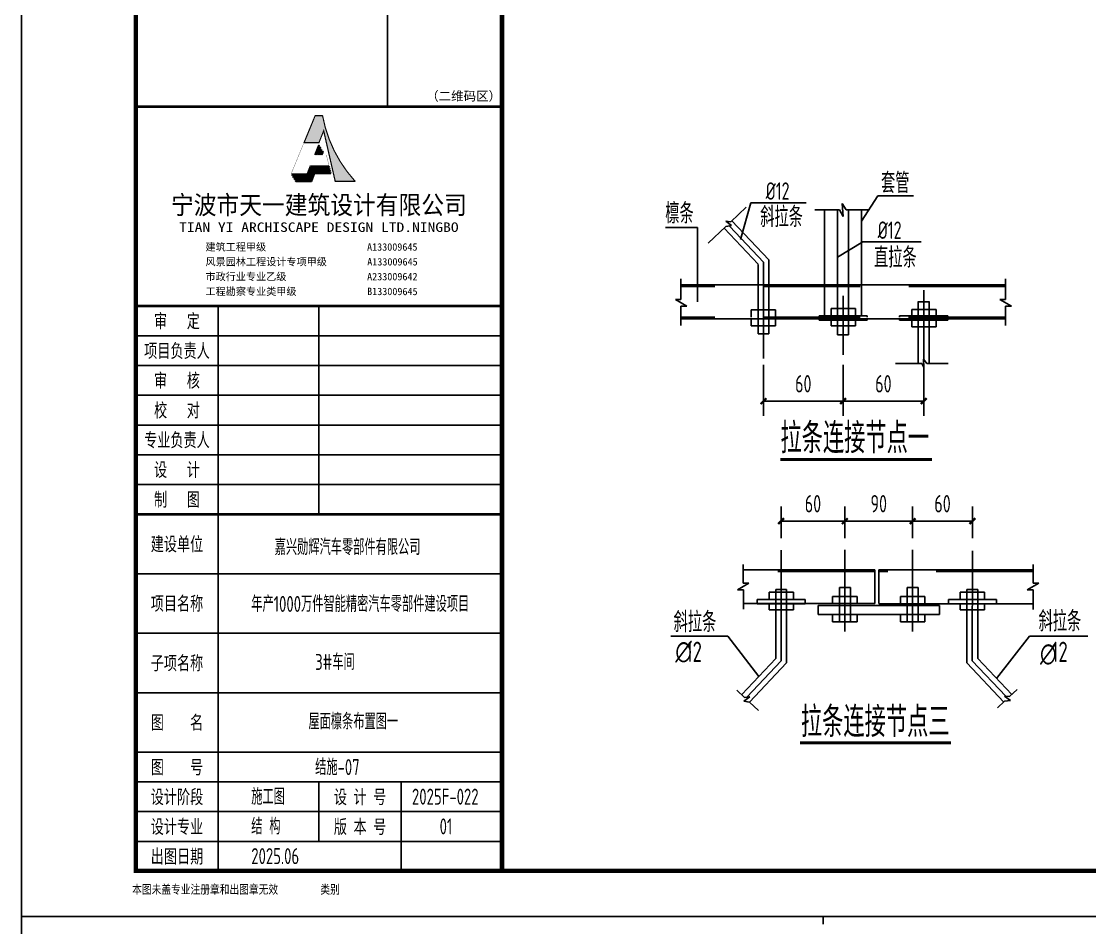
# Model space of a CAD drawing. Extents: x 712773 to 1022356, y -298958 to 209542.
# Drawn here: x 712773 to 747783, y -236320 to -206609 of the extents above; entities that cross this region are included whole.
import ezdxf
from ezdxf.enums import TextEntityAlignment as Align

# ---------------------------------------------------------------- set-up
doc = ezdxf.new("R2010")
doc.units = 0
doc.header["$LTSCALE"] = 500
doc.header["$MEASUREMENT"] = 0
doc.linetypes.add('DASHED2', pattern=[9.525, 6.35, -3.175])
doc.layers.get('0').update_dxf_attribs({"linetype": 'CONTINUOUS'})
for name, color, linetype in [('1', 8, 'CONTINUOUS'), ('7', 1, 'CONTINUOUS'), ('AXIS', 3, 'CONTINUOUS'), ('AXIS_TEXT', 7, 'CONTINUOUS'), ('DIM_SYMB', 3, 'CONTINUOUS'), ('PUB_DIM', 3, 'CONTINUOUS'), ('PUB_TEXT', 7, 'CONTINUOUS'), ('T-TK', 157, 'CONTINUOUS'), ('照明平面标注层', 111, 'CONTINUOUS')]:
    doc.layers.add(name, color=color, linetype=linetype)
doc.styles.add('TK1-TY', font='simhei.ttf')
doc.styles.add('TK2-TY', font='', dxfattribs={"width": 0.8})
doc.styles.add('TSSD_Dimension', font='Tssdeng.shx', dxfattribs={"width": 0.7, "bigfont": 'hztxt.shx'})
doc.styles.add('TSSD_Label', font='Tssdeng.shx', dxfattribs={"width": 0.7, "bigfont": 'hztxt.shx'})
doc.styles.add('TSSD_Rein', font='tssdeng.shx', dxfattribs={"width": 0.7, "bigfont": 'hztxt.shx'})
doc.styles.get('TK2-TY').set_extended_font_data('NSimSun')

# ---------------------------------------------------------------- blocks, each defined once
blk = doc.blocks.new('sbghregsbghsegb')
at = {"layer": 'T-TK'}
for p, q in [((13800, -84100), (13800, -24700)), ((13800, -24700), (118900, -24700)), ((66350, -24700), (66350, -25200))]:
    blk.add_line(p, q, dxfattribs=at)
blk = doc.blocks.new('A1E图框')
at = {"layer": 'T-TK'}
blk.add_hatch(color=252, dxfattribs=at).paths.add_polyline_path([(41408, -66893), (41666, -68022), (42072, -68022, -0.138403), (41372, -66604), (41226, -66604), (40992, -67175), (41295, -67175)])
h = blk.add_hatch(color=252, dxfattribs=at)
h.paths.add_polyline_path([(41131, -67728), (41118, -67705), (41048, -67881), (41061, -67904)])
h.paths.add_polyline_path([(41155, -67770), (41142, -67747), (41072, -67923), (41085, -67946)])
h.paths.add_polyline_path([(41099, -67970), (41112, -67992), (41182, -67817), (41169, -67794)])
h.paths.add_polyline_path([(41206, -67858), (41193, -67836), (41123, -68011), (41136, -68034)])
h.paths.add_polyline_path([(41391, -67397), (41377, -67374), (41345, -67455), (41367, -67455)])
h.paths.add_polyline_path([(41366, -67355), (41353, -67332), (41304, -67455), (41326, -67455)])
h.paths.add_polyline_path([(41339, -67308), (41326, -67285), (41258, -67455), (41281, -67455)])
h.paths.add_polyline_path([(41217, -67455), (41240, -67455), (41315, -67267), (41302, -67244)])
blk.add_lwpolyline([(37300, -70757), (45300, -70757), (45300, -75307), (37300, -75307)], close=True)
for p, q in [((34800, -84100), (34800, -24700)), ((40710, -67881), (40723, -67904)), ((40710, -67881), (41048, -67881)), ((40723, -67904), (41061, -67904)), ((41118, -67705), (41525, -67705)), ((41131, -67728), (41531, -67728)), ((41142, -67747), (41535, -67747)), ((41155, -67770), (41541, -67770)), ((41169, -67794), (41547, -67794)), ((41182, -67817), (41552, -67817)), ((41193, -67836), (41557, -67836)), ((41206, -67858), (41562, -67858)), ((41525, -67705), (41531, -67728)), ((41535, -67747), (41541, -67770)), ((41547, -67794), (41552, -67817)), ((41557, -67836), (41562, -67858)), ((40734, -67923), (40748, -67946)), ((40734, -67923), (41072, -67923)), ((40748, -67946), (41085, -67946)), ((40761, -67970), (40775, -67992)), ((40761, -67970), (41099, -67970)), ((40775, -67992), (41112, -67992)), ((40786, -68011), (40799, -68034)), ((40786, -68011), (41123, -68011)), ((40799, -68034), (41136, -68034)), ((39100, -70757), (39100, -75307)), ((41300, -75307), (41300, -70757)), ((45300, -71407), (37300, -71407)), ((45300, -72057), (37300, -72057)), ((45300, -72707), (37300, -72707)), ((45300, -73357), (37300, -73357)), ((45300, -74007), (37300, -74007)), ((45300, -74657), (37300, -74657)), ((39100, -75307), (39100, -83107)), ((45300, -76607), (37300, -76607)), ((45300, -77907), (37300, -77907)), ((45300, -79207), (37300, -79207)), ((45300, -80507), (37300, -80507)), ((45300, -81157), (37300, -81157)), ((41300, -81157), (41300, -82457)), ((43100, -81157), (43100, -83107)), ((45300, -81807), (37300, -81807)), ((45300, -82457), (37300, -82457)), ((34800, -84100), (118900, -84100))]:
    blk.add_line(p, q, dxfattribs=at)
at = {"layer": 'T-TK', "color": 3}
for p, q in [((41217, -67455), (41302, -67244)), ((41240, -67455), (41315, -67267)), ((41258, -67455), (41326, -67285)), ((41281, -67455), (41339, -67308)), ((41302, -67244), (41315, -67267)), ((41304, -67455), (41353, -67332)), ((41326, -67285), (41339, -67308)), ((41326, -67455), (41366, -67355)), ((41345, -67455), (41377, -67374)), ((41353, -67332), (41366, -67355)), ((41367, -67455), (41391, -67397)), ((41377, -67374), (41391, -67397)), ((41048, -67881), (41118, -67705)), ((41048, -67881), (41061, -67904)), ((41061, -67904), (41131, -67728)), ((41072, -67923), (41142, -67747)), ((41085, -67946), (41155, -67770)), ((41099, -67970), (41169, -67794)), ((41112, -67992), (41182, -67817)), ((41118, -67705), (41131, -67728)), ((41123, -68011), (41193, -67836)), ((41136, -68034), (41206, -67858)), ((41142, -67747), (41155, -67770)), ((41169, -67794), (41182, -67817)), ((41193, -67836), (41206, -67858)), ((41072, -67923), (41085, -67946)), ((41099, -67970), (41112, -67992)), ((41123, -68011), (41136, -68034))]:
    blk.add_line(p, q, dxfattribs=at)
at = {"layer": 'T-TK'}
for points, const_width in [([(37300, -83100), (117900, -83100), (117900, -25700), (37300, -25700)], 100), ([(45300, -83100), (37300, -83100), (37300, -46400), (45300, -46400)], 100), ([(37300, -83100), (45300, -83100), (45300, -55400), (37300, -55400)], 60), ([(45300, -66400), (37300, -66400), (37300, -63900), (45300, -63900)], 60), ([(40697, -67859), (40960, -67222), (41289, -67222), (41196, -67455), (41465, -67455), (41520, -67683), (41105, -67683), (41035, -67859)], 5.66)]:
    blk.add_lwpolyline(points, close=True, dxfattribs=dict(at, const_width=const_width))
blk.add_lwpolyline([(42800, -63900), (45300, -63900), (45300, -66400), (42800, -66400)], close=True, dxfattribs=at)
at = {"layer": 'T-TK', "const_width": 22.5}
blk.add_lwpolyline([(41219, -66592), (41381, -66592, 0.141579), (42098, -68034), (41656, -68034), (41404, -66932), (41303, -67186), (40974, -67186), (41219, -66592)], format="xyb", dxfattribs=at)
at = {"layer": 'T-TK', "const_width": 5.66}
for points in [[(41381, -66592, 0.141579), (42098, -68034), (41656, -68034), (41404, -66932), (41303, -67186), (40974, -67186), (41219, -66592)], [(41372, -66604, 0.138403), (42072, -68022), (41666, -68022), (41408, -66893), (41295, -67175), (40992, -67175), (41226, -66604)]]:
    blk.add_lwpolyline(points, format="xyb", close=True, dxfattribs=at)
at = {"layer": 'T-TK', "const_width": 60}
for points in [[(45300, -70757), (37300, -70757)], [(45300, -75307), (37300, -75307)], [(45300, -75307), (37300, -75307)]]:
    blk.add_lwpolyline(points, dxfattribs=at)
at = {"layer": 'AXIS_TEXT', "style": 'TSSD_Dimension', "width": 0.7}
for s, p in [('嘉兴勋辉汽车零部件有限公司 ', (40335, -76200)), ('年产1000万件智能精密汽车零部件建设项目', (39823, -77442)), ('施工图', (39823, -81654)), ('2025F-022', (43334, -81654)), ('结 构 ', (39823, -82304)), ('01', (43938, -82304)), ('2025.06', (39823, -82954))]:
    blk.add_text(s, height=350, dxfattribs=at).set_placement(p)
at = {"layer": 'T-TK', "style": 'TK1-TY'}
for s, height, p in [('（二维码区）', 200, (43644, -66267)), ('建筑工程甲级                    A133009645', 162, (38823, -69546)), ('风景园林工程设计专项甲级        A133009645', 162, (38823, -69870)), ('市政行业专业乙级                A233009642', 162, (38823, -70194)), ('工程勘察专业类甲级              B133009645', 162, (38823, -70518))]:
    blk.add_text(s, height=height, dxfattribs=at).set_placement(p)
at = {"layer": 'T-TK'}
for s, height, style, width, p in [('宁波市天一建筑设计有限公司', 405, 'TK1-TY', 0.9, (41300, -68547)), ('TIAN YI ARCHISCAPE DESIGN LTD.NINGBO', 207.8, 'TK1-TY', 1.2, (41300, -69033)), ('审   定', 300, 'TK2-TY', 0.7, (38200, -71082)), ('项目负责人', 300, 'TK2-TY', 0.7, (38200, -71732)), ('审   核', 300, 'TK2-TY', 0.7, (38200, -72382)), ('校   对', 300, 'TK2-TY', 0.7, (38200, -73032)), ('专业负责人', 300, 'TK2-TY', 0.7, (38200, -73682)), ('设   计', 300, 'TK2-TY', 0.7, (38200, -74332)), ('制   图', 300, 'TK2-TY', 0.7, (38200, -74982)), ('建设单位', 300, 'TK2-TY', 0.7, (38200, -75957)), ('项目名称', 300, 'TK2-TY', 0.7, (38200, -77257)), ('子项名称', 300, 'TK2-TY', 0.7, (38200, -78557)), ('图    名', 300, 'TK2-TY', 0.7, (38200, -79857)), ('图    号', 300, 'TK2-TY', 0.7, (38200, -80832)), ('设计阶段', 300, 'TK2-TY', 0.7, (38200, -81482)), ('设 计 号', 300, 'TK2-TY', 0.7, (42200, -81483)), ('设计专业', 300, 'TK2-TY', 0.7, (38200, -82132)), ('版 本 号', 300, 'TK2-TY', 0.7, (42200, -82134)), ('出图日期', 300, 'TK2-TY', 0.7, (38200, -82782))]:
    blk.add_text(s, height=height, dxfattribs=dict(at, style=style, width=width)).set_placement(p, align=Align.MIDDLE_CENTER)
at = {"layer": 'T-TK', "style": 'TK2-TY', "width": 0.8}
for s, height, p in [('本图未盖专业注册章和出图章无效', 189.87, (37220, -83601)), ('类别', 189.9, (41332, -83601))]:
    blk.add_text(s, height=height, dxfattribs=at).set_placement(p)
blk = doc.blocks.new('_ArchTick')
at = {"color": 0, "linetype": 'ByBlock', "const_width": 0.4}
blk.add_lwpolyline([(-0.5, -0.5), (0.5, 0.5)], dxfattribs=at)

msp = doc.modelspace()

# ---------------------------------------------------------------- linework, layer by layer
at = {"color": 151, "linetype": 'DASHED2'}
for p, q in [((745029.1, -215304, -1354.3), (734386.3, -215304, -1354.3)), ((745024.9, -216302.8, -1354.3), (734386.3, -216302.8, -1354.3)), ((740738.1, -224648.9), (736431.2, -224648.9)), ((745929.2, -224648.9), (740873.5, -224648.9))]:
    msp.add_line(p, q, dxfattribs=at)
for p, q in [((739702.2, -215602.2, -1354.3), (739702.2, -217546.3, -1354.3)), ((736689.3, -216302.8, -1354.3), (736689.3, -216065.2, -1354.3)), ((736689.3, -216065.2, -1354.3), (737487.5, -216065.2, -1354.3)), ((736689.3, -216358.3, -1354.3), (736689.3, -216595.9, -1354.3)), ((737487.5, -216065.2, -1354.3), (737487.5, -216302.8, -1354.3)), ((737487.5, -216595.9, -1354.3), (737487.5, -216358.3, -1354.3)), ((738915.6, -216302.8, -1354.3), (738915.6, -216260.3, -1354.3)), ((740488.8, -216260.3, -1354.3), (738915.6, -216260.3, -1354.3)), ((738915.6, -216358.3, -1354.3), (738915.6, -216400.8, -1354.3)), ((740107.2, -216022.7, -1354.3), (739309, -216022.7, -1354.3)), ((739309, -216022.7, -1354.3), (739309, -216260.3, -1354.3)), ((739309, -216595.9, -1354.3), (739309, -216358.3, -1354.3)), ((740107.2, -216260.3, -1354.3), (740107.2, -216022.7, -1354.3)), ((740107.2, -216358.3, -1354.3), (740107.2, -216595.9, -1354.3)), ((740488.8, -216302.8, -1354.3), (740488.8, -216260.3, -1354.3)), ((740488.8, -216358.3, -1354.3), (740488.8, -216400.8, -1354.3)), ((741557, -216302.8, -1354.3), (741557, -216260.3, -1354.3)), ((743130.3, -216260.3, -1354.3), (741557, -216260.3, -1354.3)), ((741557, -216358.3, -1354.3), (741557, -216400.8, -1354.3)), ((741951.9, -216053, -1354.3), (741951.9, -216290.6, -1354.3)), ((742750.1, -216053, -1354.3), (741951.9, -216053, -1354.3)), ((742750.1, -216290.6, -1354.3), (742750.1, -216053, -1354.3)), ((743130.3, -216302.8, -1354.3), (743130.3, -216260.3, -1354.3)), ((743130.3, -216358.3, -1354.3), (743130.3, -216400.8, -1354.3)), ((736689.3, -216595.9, -1354.3), (737487.5, -216595.9, -1354.3)), ((740488.8, -216400.8, -1354.3), (738915.6, -216400.8, -1354.3)), ((740107.2, -216595.9, -1354.3), (739309, -216595.9, -1354.3)), ((743130.3, -216400.8, -1354.3), (741557, -216400.8, -1354.3)), ((741951.9, -216626.2, -1354.3), (741951.9, -216388.6, -1354.3)), ((742750.1, -216626.2, -1354.3), (741951.9, -216626.2, -1354.3)), ((742750.1, -216388.6, -1354.3), (742750.1, -216626.2, -1354.3)), ((736916.8, -216850.9, -1354.3), (737271.8, -216850.9, -1354.3)), ((739879.7, -216885.1, -1354.3), (739524.7, -216885.1, -1354.3)), ((737276, -225324.7), (737276, -225562.3)), ((738074.2, -225324.7), (737276, -225324.7)), ((738074.2, -225562.3), (738074.2, -225324.7)), ((739360.7, -225696.5), (739360.7, -225458.9)), ((739360.7, -225458.9), (740158.8, -225458.9)), ((739588.1, -225169.8), (739588.1, -226292.9)), ((739588.1, -225169.8), (739943.1, -225169.8)), ((739943.1, -225169.8), (739943.1, -226292.9)), ((740158.8, -225458.9), (740158.8, -225696.5)), ((742386.3, -225458.9), (741588.1, -225458.9)), ((741588.1, -225458.9), (741588.1, -225696.5)), ((742158.8, -225169.8), (741803.8, -225169.8)), ((741803.8, -225169.8), (741803.8, -226292.9)), ((742158.8, -225169.8), (742158.8, -226292.9)), ((742386.3, -225696.5), (742386.3, -225458.9)), ((743537.4, -225562.3), (743537.4, -225324.7)), ((743537.4, -225324.7), (744335.5, -225324.7)), ((744335.5, -225324.7), (744335.5, -225562.3)), ((738455.8, -225562.3), (736882.6, -225562.3)), ((736882.6, -225604.9), (736882.6, -225562.3)), ((736882.6, -225604.9), (736882.6, -225702.8)), ((738455.8, -225702.8), (736882.6, -225702.8)), ((737276, -225898), (737276, -225698.2)), ((738074.2, -225702.8), (738074.2, -225898)), ((738455.8, -225604.9), (738455.8, -225562.3)), ((738455.8, -225604.9), (738455.8, -225702.8)), ((738880.9, -225758.3), (742866.1, -225758.3)), ((738880.9, -225758.3), (738880.9, -226055.2)), ((742866.1, -225758.3), (740873.5, -225758.3)), ((742866.1, -226055.2), (742866.1, -225758.3)), ((743155.7, -225667.5), (743155.7, -225562.3)), ((743155.7, -225562.3), (744728.9, -225562.3)), ((743155.7, -225660.3), (743155.7, -225702.8)), ((743155.7, -225702.8), (744728.9, -225702.8)), ((743537.4, -225702.8), (743537.4, -225898)), ((744335.5, -225898), (744335.5, -225702.8)), ((744728.9, -225604.9), (744728.9, -225562.3)), ((744728.9, -225604.9), (744728.9, -225702.8)), ((738074.2, -225898), (737276, -225898)), ((742866.1, -226055.2), (738880.9, -226055.2)), ((739360.7, -226055.2), (739360.7, -226292.9)), ((740158.8, -226292.9), (740158.8, -226055.2)), ((741588.1, -226292.9), (741588.1, -226055.2)), ((742386.3, -226055.2), (742386.3, -226292.9)), ((743537.4, -225898), (744335.5, -225898)), ((739360.7, -226292.9), (740158.8, -226292.9)), ((742386.3, -226292.9), (741588.1, -226292.9))]:
    msp.add_line(p, q)
at = {"color": 151, "linetype": 'Continuous'}
msp.add_line((745024.9, -216358.3, -1354.3), (734386.3, -216358.3, -1354.3), dxfattribs=at)
at = {"layer": '1', "lineweight": -2}
for p, q in [((745029.1, -215248.9, -1354.3), (734386.3, -215248.9, -1354.3)), ((740738.1, -224593.4), (736431.2, -224593.4)), ((740738.1, -224593.4), (740738.1, -225698.2)), ((740738.1, -224593.4), (740738.1, -225698.2)), ((740873.5, -224593.4), (740873.5, -225698.2)), ((740873.5, -224593.4), (740873.5, -225698.2)), ((745929.2, -224593.4), (740873.5, -224593.4)), ((740738.1, -225698.2), (736435.4, -225698.2)), ((745933.4, -225702.8), (740873.5, -225702.8))]:
    msp.add_line(p, q, dxfattribs=at)
at = {"layer": '7', "color": 3, "lineweight": -2}
for p, q in [((739093.4, -216260.3, -1354.3), (739093.4, -212791.5, -1354.3)), ((739520.4, -216842.5, -1354.3), (739520.4, -212791.5, -1354.3)), ((739875.4, -216842.5, -1354.3), (739875.4, -212791.5, -1354.3)), ((740311, -216260.3, -1354.3), (740311, -212791.5, -1354.3)), ((737271.8, -214432.2, -1354.3), (736058.4, -213145.4, -1354.3)), ((739520.4, -216885.1, -1354.3), (739520.4, -212861.4, -1354.3)), ((739875.4, -216885.1, -1354.3), (739875.4, -212861.4, -1354.3)), ((736916.8, -214573.2, -1354.3), (735800.6, -213389.5, -1354.3)), ((735992.5, -213334.4, -1354.3), (737094.3, -214502.7, -1354.3)), ((736916.8, -216850.9, -1354.3), (736916.8, -214575.5, -1354.3)), ((737094.3, -214502.7, -1354.3), (737094.3, -217667, -1354.3)), ((737271.8, -216850.9, -1354.3), (737271.8, -214432.2, -1354.3)), ((742345.6, -215421.5, -1354.3), (742345.6, -217691.8, -1354.3)), ((742167.6, -215793.5, -1354.3), (742167.6, -217820.2, -1354.3)), ((742522.6, -215799.4, -1354.3), (742167.6, -215799.4, -1354.3)), ((742522.6, -215793.5, -1354.3), (742522.6, -217820.2, -1354.3)), ((737675.1, -227568), (737669.2, -223941.3)), ((739761.1, -226615.4), (739761.1, -223932.7)), ((741981.3, -226615.4), (741981.3, -223932.7)), ((743936.4, -227568), (743942.3, -223968.1)), ((737497.6, -225239.8), (737497.6, -227495.2)), ((737852.6, -225239.8), (737497.6, -225239.8)), ((737852.6, -225239.8), (737852.6, -227638.5)), ((743758.9, -225239.8), (743758.9, -227638.5)), ((743758.9, -225239.8), (744113.9, -225239.8)), ((744113.9, -225239.8), (744113.9, -227495.2)), ((737497.6, -227497.5), (736381.4, -228681.2)), ((744113.9, -227497.5), (745230.2, -228681.2)), ((736547.6, -228763.6), (737675.1, -227568)), ((737852.6, -227638.5), (736639.2, -228925.3)), ((743758.9, -227638.5), (744972.4, -228925.3)), ((745036, -228733.9), (743936.4, -227568))]:
    msp.add_line(p, q, dxfattribs=at)
at = {"layer": 'AXIS'}
for p, q in [((740837.2, -212324.9, -1354.3), (740311, -213155.7, -1354.3)), ((740837.2, -212324.9, -1354.3), (742010.2, -212324.9, -1354.3)), ((736525.6, -212705.8, -1354.3), (736024, -213178.8, -1354.3)), ((736337.8, -213765.8, -1354.3), (736682.7, -212555.9, -1354.3)), ((736682.7, -212555.9, -1354.3), (738491.7, -212555.9, -1354.3)), ((739583.7, -212791.5, -1354.3), (738781.8, -212791.5, -1354.3)), ((739707.7, -213002.1, -1354.3), (739583.7, -212791.5, -1354.3)), ((739672.8, -212583.9, -1354.3), (739707.7, -213002.1, -1354.3)), ((739808.7, -212791.5, -1354.3), (739672.8, -212583.9, -1354.3)), ((740537.4, -212791.5, -1354.3), (739808.7, -212791.5, -1354.3)), ((735855.3, -213161.2, -1354.3), (736049.3, -213305.9, -1354.3)), ((736024, -213178.8, -1354.3), (735855.3, -213161.2, -1354.3)), ((734935.1, -213369.6, -1354.3), (733878.3, -213369.6, -1354.3)), ((734935.1, -215801.2, -1354.3), (734935.1, -213369.6, -1354.3)), ((735860.5, -213333, -1354.3), (735276.9, -213883.4, -1354.3)), ((736049.3, -213305.9, -1354.3), (735860.5, -213333, -1354.3)), ((740354.3, -213838.8, -1354.3), (739520.4, -214340.3, -1354.3)), ((740354.3, -213838.8, -1354.3), (742265, -213838.8, -1354.3)), ((734390.6, -215051.7, -1354.3), (734390.6, -215723.3, -1354.3)), ((745029.1, -215051.7, -1354.3), (745029.1, -215723.3, -1354.3)), ((734390.6, -215723.3, -1354.3), (734205.8, -215723.3, -1354.3)), ((734205.8, -215723.3, -1354.3), (734581.4, -215941.4, -1354.3)), ((734581.4, -215941.4, -1354.3), (734386.3, -215941.4, -1354.3)), ((734386.3, -215941.4, -1354.3), (734386.3, -216583.1, -1354.3)), ((744844.4, -215723.3, -1354.3), (745220, -215941.4, -1354.3)), ((745029.1, -215723.3, -1354.3), (744844.4, -215723.3, -1354.3)), ((745024.9, -215941.4, -1354.3), (745024.9, -216583.1, -1354.3)), ((745220, -215941.4, -1354.3), (745024.9, -215941.4, -1354.3)), ((742452.4, -217820.5, -1354.3), (742341.1, -217686.3, -1354.3)), ((742341.1, -217686.3, -1354.3), (742350.2, -217954.7, -1354.3)), ((742283.7, -217820.5, -1354.3), (741425.5, -217820.5, -1354.3)), ((742350.2, -217954.7, -1354.3), (742283.7, -217820.5, -1354.3)), ((743141.9, -217820.5, -1354.3), (742452.4, -217820.5, -1354.3)), ((736431.2, -224413.2, 0), (736431.2, -225025.1, 0)), ((745929.2, -224417.8, 0), (745929.2, -225029.8, 0)), ((736616, -225025.1, 0), (736240.3, -225243.2, 0)), ((736431.2, -225025.1, 0), (736616, -225025.1, 0)), ((746114, -225029.8, 0), (745738.3, -225247.8, 0)), ((745929.2, -225029.8, 0), (746114, -225029.8, 0)), ((736240.3, -225243.2, 0), (736435.4, -225243.2, 0)), ((736435.4, -225243.2, 0), (736435.4, -225884.9, 0)), ((745738.3, -225247.8, 0), (745933.4, -225247.8, 0)), ((745933.4, -225247.8, 0), (745933.4, -225889.6, 0)), ((734056.9, -226768.3), (735930, -226770)), ((735930, -226770), (736939.5, -228089.4)), ((745816.9, -226770), (744735.8, -228156.9)), ((747719.4, -226770), (745816.9, -226770)), ((736224.9, -228534.6), (736475.7, -228771.1)), ((745412, -228509.7), (745161.2, -228746.2)), ((736644.3, -228753.4), (736450.3, -228898.1)), ((736450.3, -228898.1), (736639.2, -228925.3)), ((736475.7, -228771.1), (736644.3, -228753.4)), ((736639.2, -228925.3), (736931, -229200.5)), ((744997.7, -228900.4), (744768.5, -229116.5)), ((745161.2, -228746.2), (744992.5, -228728.6)), ((744992.5, -228728.6), (745186.6, -228873.3)), ((745186.6, -228873.3), (744997.7, -228900.4))]:
    msp.add_line(p, q, dxfattribs=at)
at = {"layer": 'DIM_SYMB', "const_width": 99.5}
for points in [[(737648.3, -220968.1), (742611.9, -220968.1)], [(738295.6, -230260.8), (743242.7, -230260.8)]]:
    msp.add_lwpolyline(points, dxfattribs=at)
at = {"layer": 'PUB_DIM'}
for p, q in [((737094.3, -217874.2, -1354.3), (737094.3, -219536.6, -1354.3)), ((739702.2, -217874.2, -1354.3), (739702.2, -219536.6, -1354.3)), ((739702.2, -217874.2, -1354.3), (739702.2, -219536.6, -1354.3)), ((742345.6, -217874.2, -1354.3), (742345.6, -219536.6, -1354.3)), ((737094.3, -219061, -1354.3), (739702.2, -219061, -1354.3)), ((739702.2, -219061, -1354.3), (742345.6, -219061, -1354.3)), ((737669.2, -223555), (737669.2, -222517.5)), ((739761.1, -223555), (739761.1, -222517.5)), ((739761.1, -223555), (739761.1, -222517.5)), ((741981.3, -223555), (741981.3, -222517.5)), ((741981.3, -223555), (741981.3, -222517.5)), ((743942.1, -223555), (743942.1, -222517.5)), ((737669.2, -222993.1), (739761.1, -222993.1)), ((739761.1, -222993.1), (741981.3, -222993.1)), ((741981.3, -222993.1), (743942.1, -222993.1))]:
    msp.add_line(p, q, dxfattribs=at)

# ---------------------------------------------------------------- block references
at = {"layer": 'PUB_DIM', "xscale": 190.2326791081215, "yscale": 190.2326791081215, "zscale": 190.2326791081215, "rotation": 180}
for p in [(737094.3, -219061, -1354.3), (739702.2, -219061, -1354.3), (737669.2, -222993.1), (739761.1, -222993.1), (741981.3, -222993.1)]:
    msp.add_blockref('_ArchTick', p, dxfattribs=at)
at = {"layer": 'PUB_DIM', "xscale": 190.2326791081215, "yscale": 190.2326791081215, "zscale": 190.2326791081215}
for p in [(739702.2, -219061, -1354.3), (742345.6, -219061, -1354.3), (739761.1, -222993.1), (741981.3, -222993.1), (743942.1, -222993.1)]:
    msp.add_blockref('_ArchTick', p, dxfattribs=at)
at = {"layer": '照明平面标注层'}
for name, p, xscale, yscale, zscale in [('A1E图框', (660573, -109807.5), 1.5, 1.5, 1.5), ('sbghregsbghsegb', (705873, -223607.5), 0.5, 0.5, 0.5)]:
    msp.add_blockref(name, p, dxfattribs=dict(at, xscale=xscale, yscale=yscale, zscale=zscale))

# ---------------------------------------------------------------- texts
at = {"style": 'TSSD_Label', "width": 0.7}
for s, height, p in [('套管', 665.81, (740945.5, -212238.5, -1354.3)), ('%%C12', 570.7, (737167.1, -212457.4, -1354.3)), ('檩条', 665.81, (733875.9, -213235.9, -1354.3)), ('斜拉条', 665.81, (736986.8, -213354, -1354.3)), ('%%C12', 570.7, (740838.7, -213740.3, -1354.3)), ('直拉条', 665.81, (740717.8, -214685, -1354.3)), ('斜拉条', 665.81, (734149, -226633.8)), ('斜拉条', 665.81, (746108.3, -226606)), ('∅', 665.8, (734206.6, -227589.8, 2708.6)), ('12', 665.81, (734549.4, -227610.9)), ('∅', 665.8, (746157.1, -227660.8, 2708.6)), ('12', 665.81, (746537.5, -227610.9))]:
    msp.add_text(s, height=height, dxfattribs=at).set_placement(p)
at = {"layer": 'AXIS_TEXT', "style": 'TSSD_Dimension', "width": 0.7}
for s, p in [('3#车间', (722400.7, -227873.4)), ('屋面檩条布置图一', (722180.8, -229823.4)), ('结施-07', (722400.7, -231320.2))]:
    msp.add_text(s, height=525, dxfattribs=at).set_placement(p)
at = {"layer": 'PUB_DIM', "color": 7, "char_height": 570.7, "attachment_point": 5, "style": 'TSSD_Rein'}
for s, insert in [('\\A1;60', (738398.3, -218490.3, -1354.3)), ('\\A1;60', (741023.9, -218490.3, -1354.3)), ('\\A1;60', (738715.2, -222422.4)), ('\\A1;90', (740871.2, -222422.4)), ('\\A1;60', (742961.7, -222422.4))]:
    msp.add_mtext(s, dxfattribs=dict(at, insert=insert))
at = {"layer": 'PUB_TEXT', "style": 'TSSD_Rein', "width": 0.7}
for s, p in [('拉条连接节点一', (737648.3, -220769.2)), ('拉条连接节点三', (738319.2, -230071))]:
    msp.add_text(s, height=994.75, dxfattribs=at).set_placement(p)

doc.saveas('drawing.dxf')
